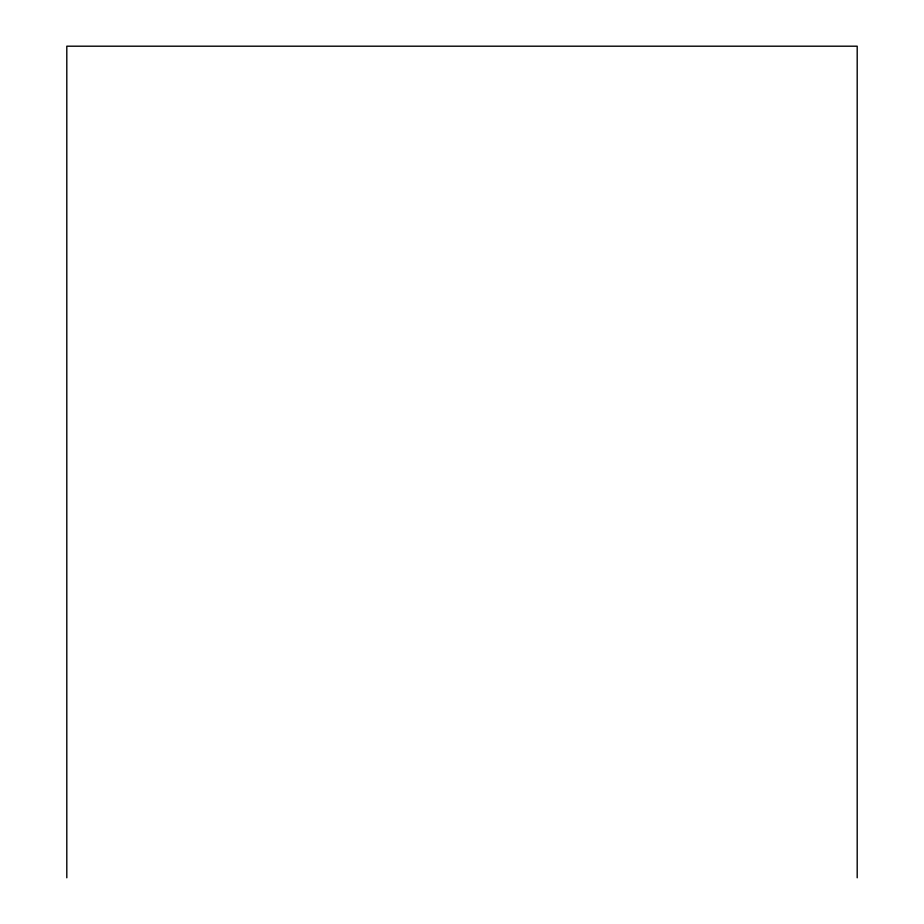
<?xml version="1.0" encoding="UTF-8"?>
<svg xmlns="http://www.w3.org/2000/svg" width="924" height="924" viewBox="0 0 924 924"><rect width="100%" height="100%" fill="white"/><g stroke="black" fill="none" stroke-linecap="round" stroke-linejoin="round"><path stroke-width="1.39" d="M857.195 877.8L857.195 46.2L66.805 46.2L66.805 877.8"/></g></svg>
